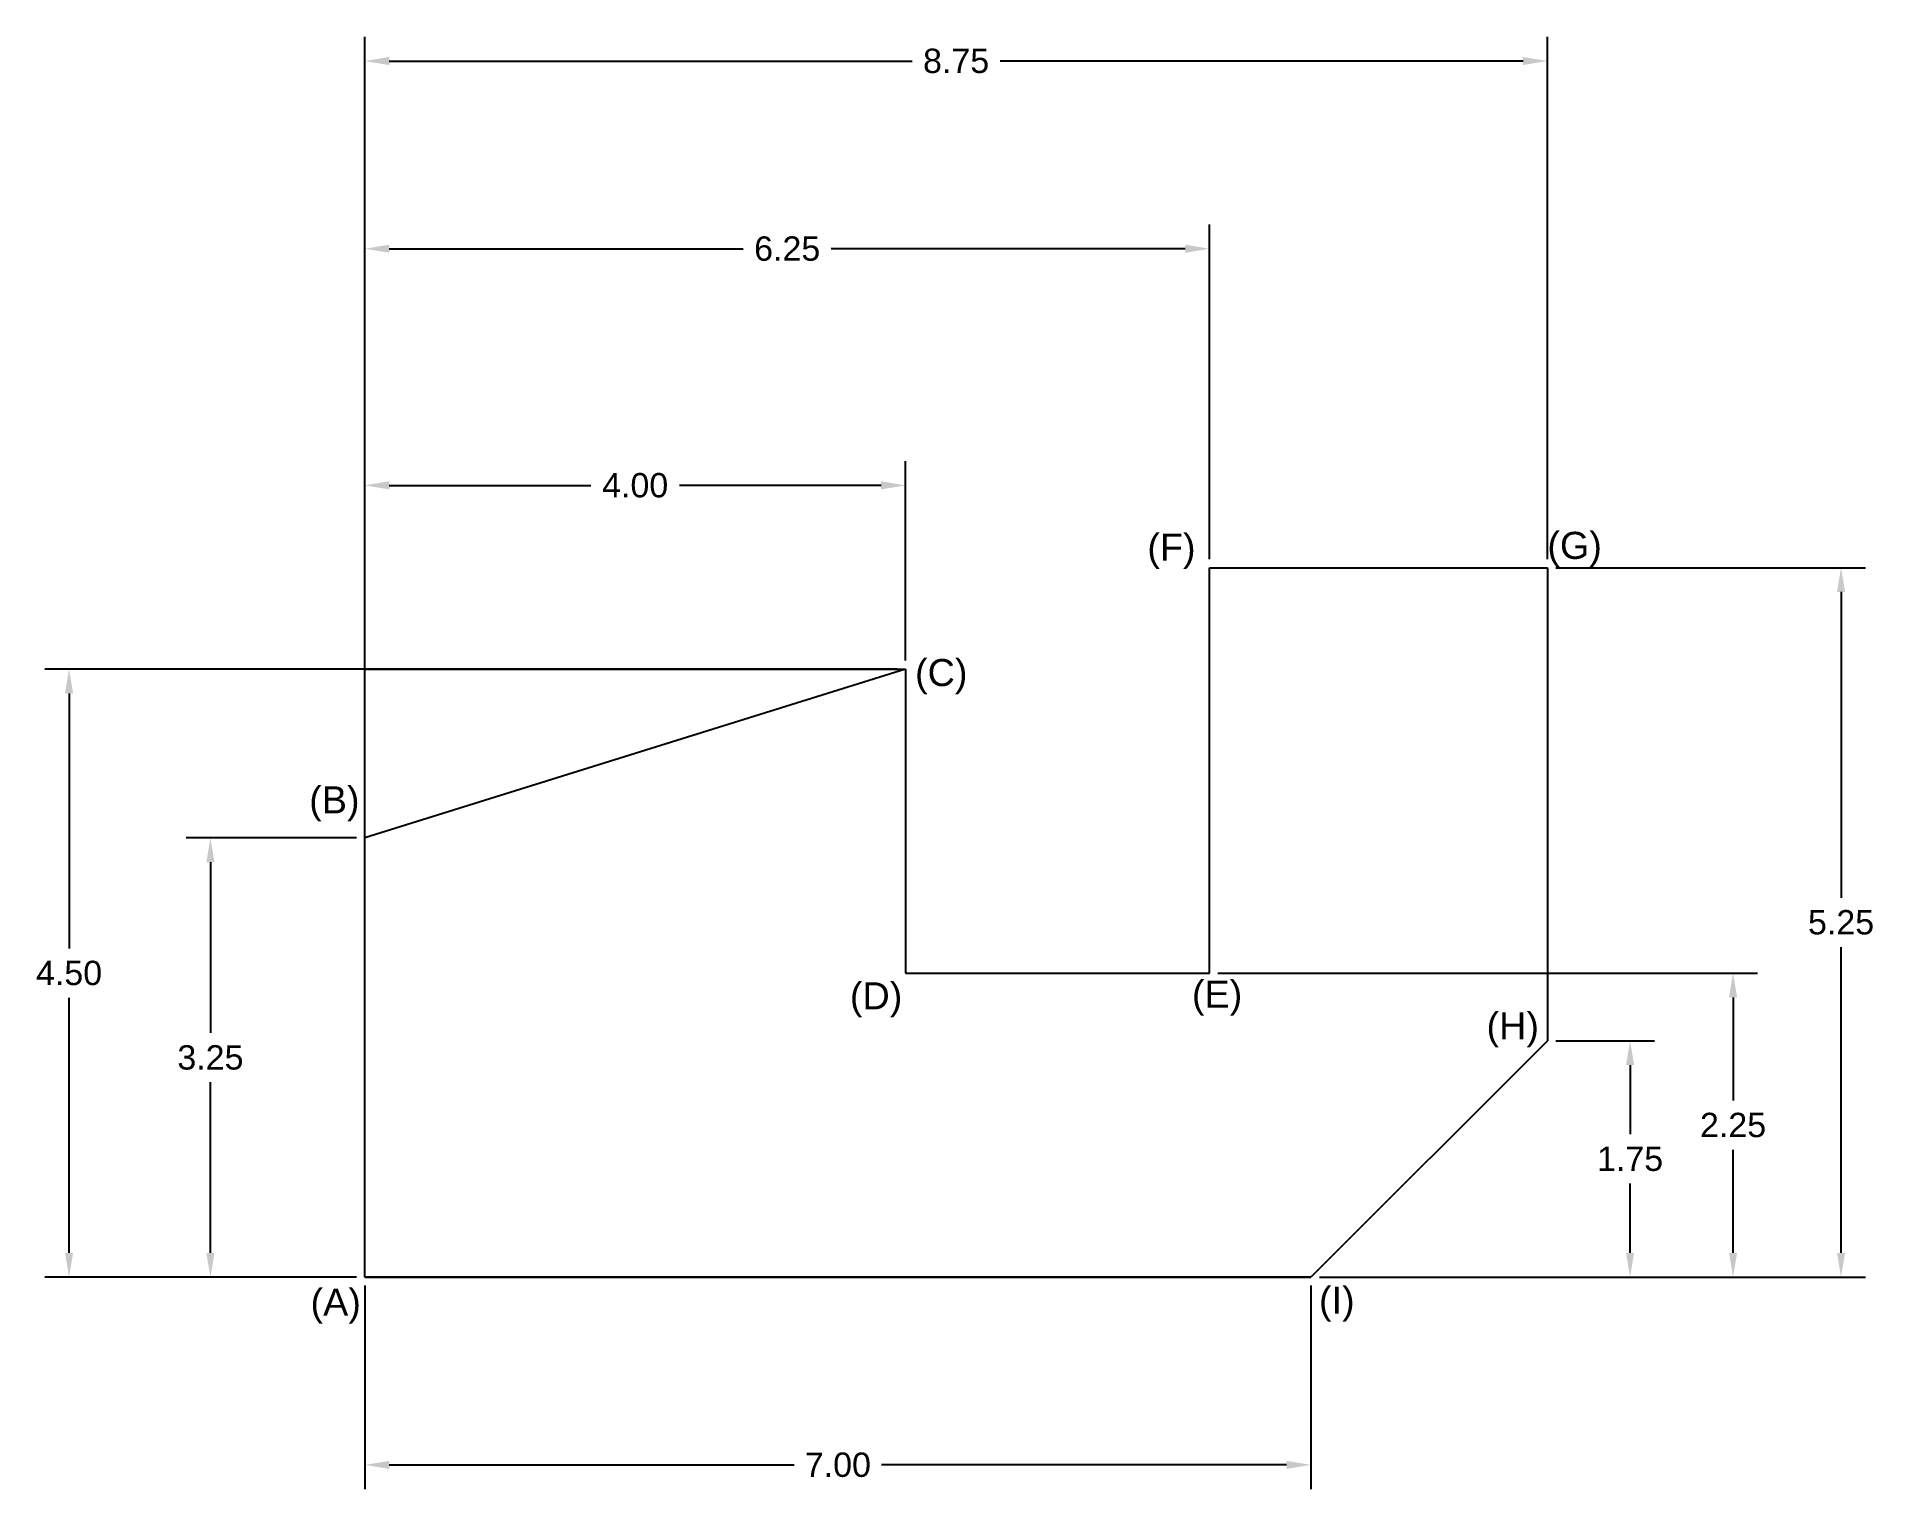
# Model space of a CAD drawing. Header units: millimetres. Extents: x 2.6 to 16.2, y 3.4 to 14.2.
import ezdxf

# ---------------------------------------------------------------- set-up
doc = ezdxf.new("R2010")
doc.units = ezdxf.units.MM
doc.header["$MEASUREMENT"] = 0
doc.styles.get("Standard").update_dxf_attribs({"font": 'arial.ttf'})
doc.dimstyles.get("Standard").update_dxf_attribs({"dimtxt": 0.18, "dimasz": 0.18, "dimexe": 0.18, "dimexo": 0.0625, "dimgap": 0.09, "dimtad": 0, "dimtih": 1, "dimtoh": 1, "dimzin": 0, "dimdsep": 46, "dimtxsty": 'Standard', "dimcen": 0.09, "dimclre": 1, "dimadec": 0, "dimazin": 0, "dimtfac": 1, "dimtofl": 0, "dimtmove": 0, "dimatfit": 3, "dimfxl": 1, "dimtolj": 1, "dimtzin": 0, "dimarcsym": 0})

# ---------------------------------------------------------------- blocks, each defined once
blk = doc.blocks.new('*D1')
at = {"color": 1, "lineweight": -2, "transparency": 16777216}
for p, q in [((5, 4.938), (5, 3.431)), ((12, 4.938), (12, 3.431))]:
    blk.add_line(p, q, dxfattribs=at)
at = {"color": 0, "lineweight": -2, "transparency": 16777216}
for p, q in [((5.18, 3.611), (8.177, 3.611)), ((11.82, 3.611), (8.823, 3.611))]:
    blk.add_line(p, q, dxfattribs=at)
at = {"color": 0, "transparency": 16777216}
for points in [[(5.18, 3.641), (5.18, 3.581), (5, 3.611)], [(11.82, 3.641), (11.82, 3.581), (12, 3.611)]]:
    blk.add_solid(points, dxfattribs=at)
at = {"layer": 'Defpoints', "color": 0, "transparency": 16777216}
for p in [(5, 5), (12, 5), (12, 3.611)]:
    blk.add_point(p, dxfattribs=at)
at = {"color": 0, "transparency": 16777216, "insert": (8.5, 3.611), "char_height": 0.18, "attachment_point": 5}
blk.add_mtext('\\A1;7.00', dxfattribs=at)
blk = doc.blocks.new('*D2')
at = {"color": 1, "lineweight": -2, "transparency": 16777216}
for p, q in [((4.938, 8.25), (3.677, 8.25)), ((4.938, 5), (3.677, 5))]:
    blk.add_line(p, q, dxfattribs=at)
at = {"color": 0, "lineweight": -2, "transparency": 16777216}
for p, q in [((3.857, 8.07), (3.857, 6.807)), ((3.857, 5.18), (3.857, 6.443))]:
    blk.add_line(p, q, dxfattribs=at)
at = {"color": 0, "transparency": 16777216}
for points in [[(3.827, 8.07), (3.887, 8.07), (3.857, 8.25)], [(3.827, 5.18), (3.887, 5.18), (3.857, 5)]]:
    blk.add_solid(points, dxfattribs=at)
at = {"layer": 'Defpoints', "color": 0, "transparency": 16777216}
for p in [(5, 8.25), (3.857, 5), (5, 5)]:
    blk.add_point(p, dxfattribs=at)
at = {"color": 0, "transparency": 16777216, "insert": (3.857, 6.625), "char_height": 0.18, "attachment_point": 5}
blk.add_mtext('\\A1;3.25', dxfattribs=at)
blk = doc.blocks.new('*D3')
at = {"color": 1, "lineweight": -2, "transparency": 16777216}
for p, q in [((8.938, 9.5), (2.631, 9.5)), ((4.938, 5), (2.631, 5))]:
    blk.add_line(p, q, dxfattribs=at)
at = {"color": 0, "lineweight": -2, "transparency": 16777216}
for p, q in [((2.811, 9.32), (2.811, 7.432)), ((2.811, 5.18), (2.811, 7.068))]:
    blk.add_line(p, q, dxfattribs=at)
at = {"color": 0, "transparency": 16777216}
for points in [[(2.781, 9.32), (2.841, 9.32), (2.811, 9.5)], [(2.781, 5.18), (2.841, 5.18), (2.811, 5)]]:
    blk.add_solid(points, dxfattribs=at)
at = {"layer": 'Defpoints', "color": 0, "transparency": 16777216}
for p in [(9, 9.5), (2.811, 5), (5, 5)]:
    blk.add_point(p, dxfattribs=at)
at = {"color": 0, "transparency": 16777216, "insert": (2.811, 7.25), "char_height": 0.18, "attachment_point": 5}
blk.add_mtext('\\A1;4.50', dxfattribs=at)
blk = doc.blocks.new('*D4')
at = {"color": 1, "lineweight": -2, "transparency": 16777216}
for p, q in [((5, 8.312), (5, 11.039)), ((9, 9.562), (9, 11.039))]:
    blk.add_line(p, q, dxfattribs=at)
at = {"color": 0, "lineweight": -2, "transparency": 16777216}
for p, q in [((5.18, 10.859), (6.673, 10.859)), ((8.82, 10.859), (7.327, 10.859))]:
    blk.add_line(p, q, dxfattribs=at)
at = {"color": 0, "transparency": 16777216}
for points in [[(5.18, 10.889), (5.18, 10.829), (5, 10.859)], [(8.82, 10.889), (8.82, 10.829), (9, 10.859)]]:
    blk.add_solid(points, dxfattribs=at)
at = {"layer": 'Defpoints', "color": 0, "transparency": 16777216}
for p in [(9, 10.859), (9, 9.5), (5, 8.25)]:
    blk.add_point(p, dxfattribs=at)
at = {"color": 0, "transparency": 16777216, "insert": (7, 10.859), "char_height": 0.18, "attachment_point": 5}
blk.add_mtext('\\A1;4.00', dxfattribs=at)
blk = doc.blocks.new('*D5')
at = {"color": 1, "lineweight": -2, "transparency": 16777216}
for p, q in [((5, 10.922), (5, 14.179)), ((13.75, 10.312), (13.75, 14.179))]:
    blk.add_line(p, q, dxfattribs=at)
at = {"color": 0, "lineweight": -2, "transparency": 16777216}
for p, q in [((5.18, 13.999), (9.05, 13.999)), ((13.57, 13.999), (9.7, 13.999))]:
    blk.add_line(p, q, dxfattribs=at)
at = {"color": 0, "transparency": 16777216}
for points in [[(5.18, 14.029), (5.18, 13.969), (5, 13.999)], [(13.57, 14.029), (13.57, 13.969), (13.75, 13.999)]]:
    blk.add_solid(points, dxfattribs=at)
at = {"layer": 'Defpoints', "color": 0, "transparency": 16777216}
for p in [(13.75, 13.999), (5, 10.859), (13.75, 10.25)]:
    blk.add_point(p, dxfattribs=at)
at = {"color": 0, "transparency": 16777216, "insert": (9.375, 13.999), "char_height": 0.18, "attachment_point": 5}
blk.add_mtext('\\A1;8.75', dxfattribs=at)
blk = doc.blocks.new('*D6')
at = {"color": 1, "lineweight": -2, "transparency": 16777216}
for p, q in [((5, 10.922), (5, 12.79)), ((11.25, 10.312), (11.25, 12.79))]:
    blk.add_line(p, q, dxfattribs=at)
at = {"color": 0, "lineweight": -2, "transparency": 16777216}
for p, q in [((5.18, 12.61), (7.8, 12.61)), ((11.07, 12.61), (8.45, 12.61))]:
    blk.add_line(p, q, dxfattribs=at)
at = {"color": 0, "transparency": 16777216}
for points in [[(5.18, 12.64), (5.18, 12.58), (5, 12.61)], [(11.07, 12.64), (11.07, 12.58), (11.25, 12.61)]]:
    blk.add_solid(points, dxfattribs=at)
at = {"layer": 'Defpoints', "color": 0, "transparency": 16777216}
for p in [(11.25, 12.61), (5, 10.859), (11.25, 10.25)]:
    blk.add_point(p, dxfattribs=at)
at = {"color": 0, "transparency": 16777216, "insert": (8.125, 12.61), "char_height": 0.18, "attachment_point": 5}
blk.add_mtext('\\A1;6.25', dxfattribs=at)
blk = doc.blocks.new('*D7')
at = {"color": 1, "lineweight": -2, "transparency": 16777216}
for p, q in [((13.813, 10.25), (16.103, 10.25)), ((12.063, 5), (16.103, 5))]:
    blk.add_line(p, q, dxfattribs=at)
at = {"color": 0, "lineweight": -2, "transparency": 16777216}
for p, q in [((15.923, 10.07), (15.923, 7.807)), ((15.923, 5.18), (15.923, 7.443))]:
    blk.add_line(p, q, dxfattribs=at)
at = {"color": 0, "transparency": 16777216}
for points in [[(15.893, 10.07), (15.953, 10.07), (15.923, 10.25)], [(15.893, 5.18), (15.953, 5.18), (15.923, 5)]]:
    blk.add_solid(points, dxfattribs=at)
at = {"layer": 'Defpoints', "color": 0, "transparency": 16777216}
for p in [(13.75, 10.25), (12, 5), (15.923, 5)]:
    blk.add_point(p, dxfattribs=at)
at = {"color": 0, "transparency": 16777216, "insert": (15.923, 7.625), "char_height": 0.18, "attachment_point": 5}
blk.add_mtext('\\A1;5.25', dxfattribs=at)
blk = doc.blocks.new('*D8')
at = {"color": 1, "lineweight": -2, "transparency": 16777216}
for p, q in [((11.312, 7.25), (15.304, 7.25)), ((12.063, 5), (15.304, 5))]:
    blk.add_line(p, q, dxfattribs=at)
at = {"color": 0, "lineweight": -2, "transparency": 16777216}
for p, q in [((15.124, 7.07), (15.124, 6.307)), ((15.124, 5.18), (15.124, 5.943))]:
    blk.add_line(p, q, dxfattribs=at)
at = {"color": 0, "transparency": 16777216}
for points in [[(15.094, 7.07), (15.154, 7.07), (15.124, 7.25)], [(15.094, 5.18), (15.154, 5.18), (15.124, 5)]]:
    blk.add_solid(points, dxfattribs=at)
at = {"layer": 'Defpoints', "color": 0, "transparency": 16777216}
for p in [(11.25, 7.25), (12, 5), (15.124, 5)]:
    blk.add_point(p, dxfattribs=at)
at = {"color": 0, "transparency": 16777216, "insert": (15.124, 6.125), "char_height": 0.18, "attachment_point": 5}
blk.add_mtext('\\A1;2.25', dxfattribs=at)
blk = doc.blocks.new('*D9')
at = {"color": 1, "lineweight": -2, "transparency": 16777216}
for p, q in [((13.813, 6.75), (14.542, 6.75)), ((13.813, 5), (14.542, 5))]:
    blk.add_line(p, q, dxfattribs=at)
at = {"color": 0, "lineweight": -2, "transparency": 16777216}
for p, q in [((14.362, 6.57), (14.362, 6.057)), ((14.362, 5.18), (14.362, 5.693))]:
    blk.add_line(p, q, dxfattribs=at)
at = {"color": 0, "transparency": 16777216}
for points in [[(14.332, 6.57), (14.392, 6.57), (14.362, 6.75)], [(14.332, 5.18), (14.392, 5.18), (14.362, 5)]]:
    blk.add_solid(points, dxfattribs=at)
at = {"layer": 'Defpoints', "color": 0, "transparency": 16777216}
for p in [(13.75, 6.75), (13.75, 5), (14.362, 5)]:
    blk.add_point(p, dxfattribs=at)
at = {"color": 0, "transparency": 16777216, "insert": (14.362, 5.875), "char_height": 0.18, "attachment_point": 5}
blk.add_mtext('\\A1;1.75', dxfattribs=at)

msp = doc.modelspace()

# ---------------------------------------------------------------- linework, layer by layer
for p, q in [((11.25, 7.25), (11.25, 10.25)), ((11.25, 10.25), (13.75, 10.25)), ((13.75, 10.25), (13.75, 6.75)), ((9, 9.5), (5, 8.25)), ((5, 5), (5, 9.5)), ((9, 9.5), (9, 7.25)), ((5, 5), (5, 8.25)), ((9, 7.25), (11.25, 7.25)), ((13.75, 6.75), (12, 5)), ((5, 5), (12, 5)), ((12, 5), (5, 5)), ((5, 5), (9, 5))]:
    msp.add_line(p, q)
at = {"color": 1}
msp.add_line((5, 9.5), (9, 9.5), dxfattribs=at)

# ---------------------------------------------------------------- texts
at = {"char_height": 0.2, "attachment_point": 1}
for s, width, insert in [('(F)', 0.74396, (10.79, 10.501)), ('(G)', 1.1914, (13.75, 10.515)), ('(C)', 0.731, (9.071, 9.574)), ('(B)', 1.19239, (4.588, 8.632)), ('(E)', 0.77703, (11.12, 7.195)), ('(D)', 1.21488, (8.589, 7.182)), ('(H)', 0.96933, (13.3, 6.96)), ('(A)', 0.75298, (4.598, 4.915)), ('(I)', 1.33079, (12.06, 4.93))]:
    msp.add_mtext_dynamic_manual_height_columns(s, width=width, gutter_width=1, heights=[0], dxfattribs=dict(at, insert=insert))

# ---------------------------------------------------------------- dimensions: what is measured, and where the dimension line sits
for base, p1, p2, picture, middle in [((13.75, 13.999), (5, 10.859), (13.75, 10.25), '*D5', (9.375, 13.999)), ((11.25, 12.61), (5, 10.859), (11.25, 10.25), '*D6', (8.125, 12.61)), ((9, 10.859), (5, 8.25), (9, 9.5), '*D4', (7, 10.859)), ((12, 3.611), (5, 5), (12, 5), '*D1', (8.5, 3.611))]:
    dim = msp.add_linear_dim(base=base, p1=p1, p2=p2, dimstyle='Standard')
    dim.commit()
    dim.dimension.update_dxf_attribs({"geometry": picture, "text_midpoint": middle})
for base, p1, p2, picture, middle in [((15.923, 5), (13.75, 10.25), (12, 5), '*D7', (15.923, 7.625)), ((2.811, 5), (9, 9.5), (5, 5), '*D3', (2.811, 7.25)), ((3.857, 5), (5, 8.25), (5, 5), '*D2', (3.857, 6.625)), ((15.124, 5), (11.25, 7.25), (12, 5), '*D8', (15.124, 6.125)), ((14.362, 5), (13.75, 6.75), (13.75, 5), '*D9', (14.362, 5.875))]:
    dim = msp.add_linear_dim(base=base, p1=p1, p2=p2, angle=90, dimstyle='Standard')
    dim.commit()
    dim.dimension.update_dxf_attribs({"geometry": picture, "text_midpoint": middle})

doc.saveas('drawing.dxf')
